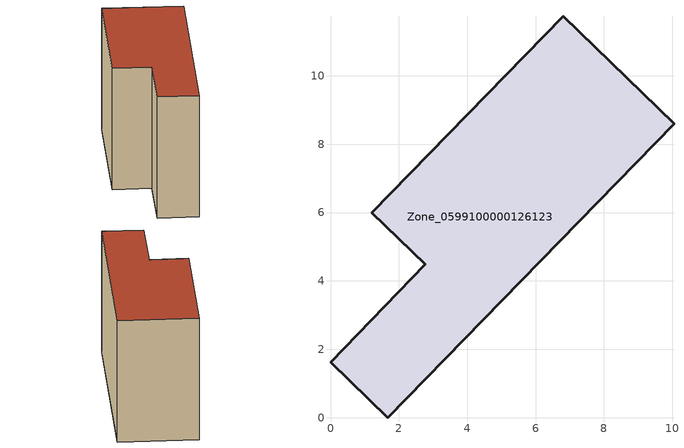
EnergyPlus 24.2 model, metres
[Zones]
Zone_0599100000126123
 floor ground (C_G): 0,1.62 2.77,4.48 1.2,5.99 6.81,11.74 10.05,8.59 1.67,0 z0
 wall outside (C_F): 2.77,4.48 0,1.62 1.67,0 10.05,8.59 6.81,11.74 1.2,5.99 2.77,4.48 z0:7.28
 roof outside (C_R): 6.81,11.74 1.2,5.99 2.77,4.48 0,1.62 1.67,0 10.05,8.59 z7.28
[BUILDING]
Pand.0599100000126123: North Axis=0; Terrain=City; Loads Convergence Tolerance Value=0.04; Temperature Convergence Tolerance Value=0.4; Solar Distribution=FullExterior; Maximum Number of Warmup Days=25; Minimum Number of Warmup Days=1
[Site:Location]
Rotterdam.The.Hague.AP_ZH_NLD Design_Conditions: Latitude=51.96; Longitude=4.45; Time Zone=1; Elevation=-4.5
[SITE:GROUNDTEMPERATURE:BUILDINGSURFACE]
18, 18, 18, 18, 18, 18, 18, 18, 18, 18, 18, 18
[MATERIAL] Thermal Absorptance=0.9; Solar Absorptance=0.7; Visible Absorptance=0.7
Name | Roughness | Thickness | Conductivity | Density | Specific Heat
G.TI.1946 | MediumSmooth | 0.15 | 1 | 540 | 1210
F.TI.1946 | Rough | 0.3 | 0.857143 | 1920 | 840
R.TI.1946 | MediumRough | 0.2 | 0.1 | 1500 | 1000
[CONSTRUCTION]
C_G: G.TI.1946
C_F: F.TI.1946
C_R: R.TI.1946
[ZONE]
Zone_0599100000126123: Type=1; Multiplier=1; Ceiling Height=Autocalculate; Volume=Autocalculate; Floor Area=autocalculate; Part of Total Floor Area=Yes
[ZONEINFILTRATION:DESIGNFLOWRATE]
Infil_Zone_0599100000126123: Zone or ZoneList or Space or SpaceList=Zone_0599100000126123; Schedule=AlwaysOn; Design Flow Rate Calculation Method=Flow/Area; Flow Rate per Floor Area=0.003; Constant Term Coefficient=1; Temperature Term Coefficient=0; Velocity Term Coefficient=0; Velocity Squared Term Coefficient=0
[HVACTEMPLATE:ZONE:IDEALLOADSAIRSYSTEM]
Zone_0599100000126123: Maximum Heating Supply Air Temperature=50; Minimum Cooling Supply Air Temperature=13; Maximum Heating Supply Air Humidity Ratio=0.0156; Minimum Cooling Supply Air Humidity Ratio=0.0077; Heating Limit=NoLimit; Cooling Limit=NoLimit; Dehumidification Control Type=ConstantSensibleHeatRatio; Cooling Sensible Heat Ratio=0.7; Dehumidification Setpoint=60; Humidification Control Type=None; Humidification Setpoint=30; Outdoor Air Method=None; Outdoor Air Flow Rate per Person=0.00944; Outdoor Air Flow Rate per Zone Floor Area=0; Outdoor Air Flow Rate per Zone=0; Demand Controlled Ventilation Type=None; Outdoor Air Economizer Type=NoEconomizer; Heat Recovery Type=None; Sensible Heat Recovery Effectiveness=0.7; Latent Heat Recovery Effectiveness=0.65
[ZONECONTROL:THERMOSTAT]
ThermostatControl_Zone_0599100000126123: Zone or ZoneList=Zone_0599100000126123; Control Type Schedule=DualSetpointControlType; Control 1=Thermostat_Zone_0599100000126123; Temperature Difference Between Cutout And Setpoint=0
[THERMOSTATSETPOINT:DUALSETPOINT]
Thermostat_Zone_0599100000126123: Heating Setpoint Temperature Schedule=HeatingSetpoint_Zone_0599100000126123; Cooling Setpoint Temperature Schedule=CoolingSetpoint_Zone_0599100000126123
[SCHEDULE:COMPACT]
HeatingSetpoint_Zone_0599100000126123: Through: 12/31, For: AllDays, Until: 24:00, 21
CoolingSetpoint_Zone_0599100000126123: Through: 12/31, For: AllDays, Until: 24:00, 24
DualSetpointControlType: Through: 12/31, For: AllDays, Until: 24:00, 4
AlwaysOn: Through: 12/31, For: AllDays, Until: 24:00, 1
